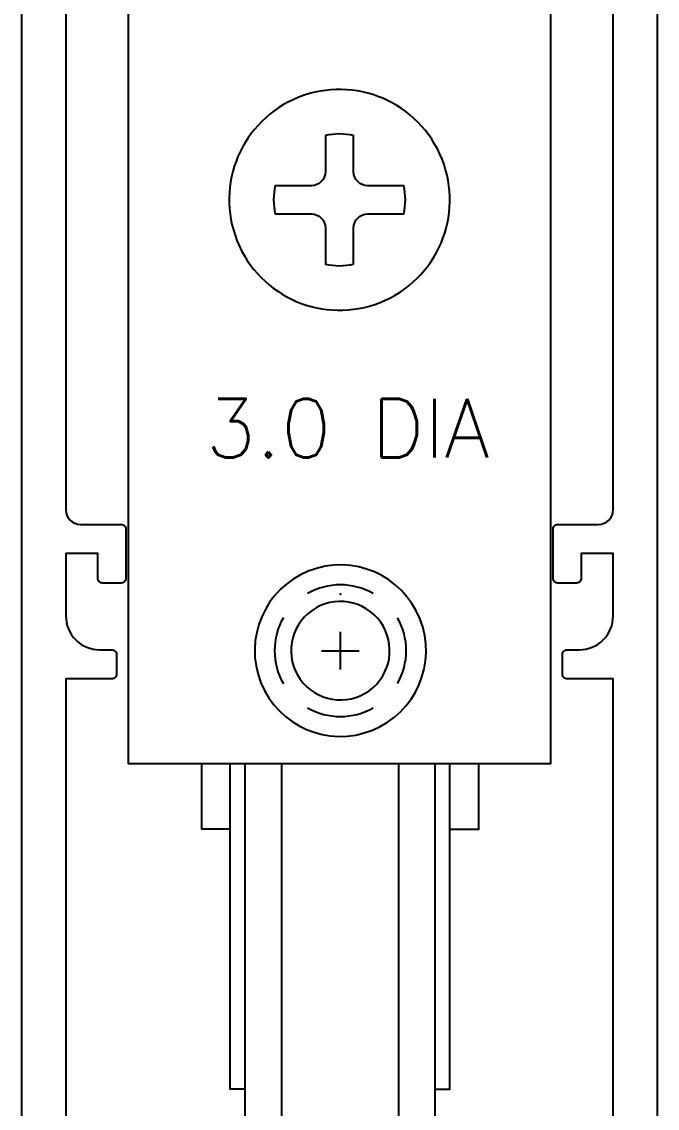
# Model space of a CAD drawing. Extents: x 0 to 79.8, y 0 to 38.2.
# Drawn here: x 7.998 to 9.352, y 30.551 to 32.865 of the extents above; entities that cross this region are included whole.
import ezdxf
from ezdxf.enums import TextEntityAlignment as Align

# ---------------------------------------------------------------- set-up
doc = ezdxf.new("R2010")
doc.units = 0
doc.header["$MEASUREMENT"] = 0
doc.layers.get('0').update_dxf_attribs({"linetype": 'CONTINUOUS'})
doc.layers.add('HARDWARE', color=7, linetype='CONTINUOUS')
doc.layers.add('VENT', color=5, linetype='CONTINUOUS')
doc.styles.get("Standard").update_dxf_attribs({"font": 'simplex.shx'})

# ---------------------------------------------------------------- blocks, each defined once
blk = doc.blocks.new('3310-Thermal Mammoth B Rail')
at = {"ltscale": 0.25}
for points in [[(-0.6755, 1.301), (-0.6755, -3.96, 0.414214), (-0.6655, -3.97), (-0.5915, -3.97, 0.414214), (-0.5815, -3.96), (-0.5815, -2.462), (-0.4835, -2.462, 0.414214), (-0.4735, -2.452), (-0.4735, -2.41, 0.414214), (-0.4835, -2.4), (-0.5095, -2.4, -0.414214), (-0.5815, -2.328), (-0.5815, -2.195), (-0.5135, -2.195), (-0.5135, -2.248, 0.414214), (-0.5035, -2.258), (-0.4635, -2.258, 0.414214), (-0.4535, -2.248), (-0.4535, -2.143, 0.414214), (-0.4635, -2.133), (-0.5505, -2.133, -0.414214), (-0.5815, -2.102), (-0.5815, -0.509, -0.414214)], [(0.5845, -0.509), (0.5845, -2.102, -0.414214), (0.5535, -2.133), (0.4665, -2.133, 0.414214), (0.4565, -2.143), (0.4565, -2.248, 0.414214), (0.4665, -2.258), (0.5065, -2.258, 0.414214), (0.5165, -2.248), (0.5165, -2.195), (0.5845, -2.195), (0.5845, -2.328, -0.414214), (0.5125, -2.4), (0.4865, -2.4, 0.414214), (0.4765, -2.41), (0.4765, -2.452, 0.414214), (0.4865, -2.462), (0.5845, -2.462), (0.5845, -3.96, 0.414214), (0.5945, -3.97), (0.6685, -3.97, 0.414214), (0.6785, -3.96), (0.6785, 1.301, 0.414214)]]:
    blk.add_lwpolyline(points, format="xyb", dxfattribs=at)

msp = doc.modelspace()

# ---------------------------------------------------------------- linework, layer by layer
at = {"layer": 'HARDWARE', "linetype": 'Continuous'}
for p, q in [((8.6768315, 31.4857713), (8.6768315, 31.5657713)), ((8.6368315, 31.5257713), (8.7168315, 31.5257713))]:
    msp.add_line(p, q, dxfattribs=at)
at = {"layer": 'HARDWARE', "color": 7}
msp.add_lwpolyline([(8.2249306, 33.8857713), (8.2249306, 31.2857713), (9.1249306, 31.2857713), (9.1249306, 33.8857713)], close=True, dxfattribs=at)
msp.add_lwpolyline([(8.7049306, 32.3487475), (8.7049306, 32.4257713, -0.414213562), (8.7349306, 32.4557713), (8.8119543, 32.4557713, 0.108188719), (8.8119543, 32.5157713), (8.7349306, 32.5157713, -0.414213562), (8.7049306, 32.5457713), (8.7049306, 32.622795, 0.108188719), (8.6449306, 32.622795), (8.6449306, 32.5457713, -0.414213562), (8.6149306, 32.5157713), (8.5379068, 32.5157713, 0.108188719), (8.5379068, 32.4557713), (8.6149306, 32.4557713, -0.414213562), (8.6449306, 32.4257713), (8.6449306, 32.3487475, 0.108188719)], format="xyb", close=True, dxfattribs=at)
for points in [[(8.4437651, 31.145474), (8.3817651, 31.145474), (8.3817651, 31.2857713)], [(8.4728982, 30.5919902), (8.4418982, 30.5919902), (8.4418978, 31.2857713)], [(8.5510502, 31.2857713), (8.5510506, 30.3919413)], [(8.8007455, 31.2857713), (8.8007458, 30.3919413)], [(8.8788982, 30.5919902), (8.9098982, 30.5919902), (8.9098978, 31.2857713)], [(8.9098978, 31.145474), (8.9718978, 31.145474), (8.9718978, 31.2857713)]]:
    msp.add_lwpolyline(points, dxfattribs=at)
msp.add_lwpolyline([(8.4728978, 31.2857713), (8.4728982, 30.3938713, 0.97560971), (8.5510506, 30.3919413, -0.951799969), (8.8007458, 30.3919413, 0.97560971), (8.8788982, 30.3938713), (8.8788978, 31.2857713)], format="xyb", dxfattribs=at)
for centre, radius, start, end in [((8.6749306, 32.4857713), 0.2350019, 117.4668049, 117.4308799), ((8.6768315, 31.5257713), 0.1825025, 106.1690008, 106.1377948), ((8.6768315, 31.5257713), 0.1050014, 131.0231412, 130.9828118)]:
    msp.add_arc(centre, radius, start, end, dxfattribs=at)
at = {"layer": 'HARDWARE', "color": 7, "linetype": 'Continuous'}
for start, end in [(60, 120), (150, 210), (330, 30), (240, 300)]:
    msp.add_arc((8.6768315, 31.5257713), 0.1402649, start, end, dxfattribs=at)
at = {"layer": 'HARDWARE', "color": 7, "linetype": 'ByBlock'}
msp.add_point((8.6768315, 31.6457729), dxfattribs=at)

# ---------------------------------------------------------------- block references
at = {"layer": 'VENT', "xscale": -1}
msp.add_blockref('3310-Thermal Mammoth B Rail', (8.6764306, 33.9277708), dxfattribs=at)

# ---------------------------------------------------------------- texts
at = {"layer": 'HARDWARE'}
msp.add_text('3.0 DIA', height=0.125, dxfattribs=at).set_placement((8.6921757, 31.9370606), align=Align.CENTER)

doc.saveas('drawing.dxf')
